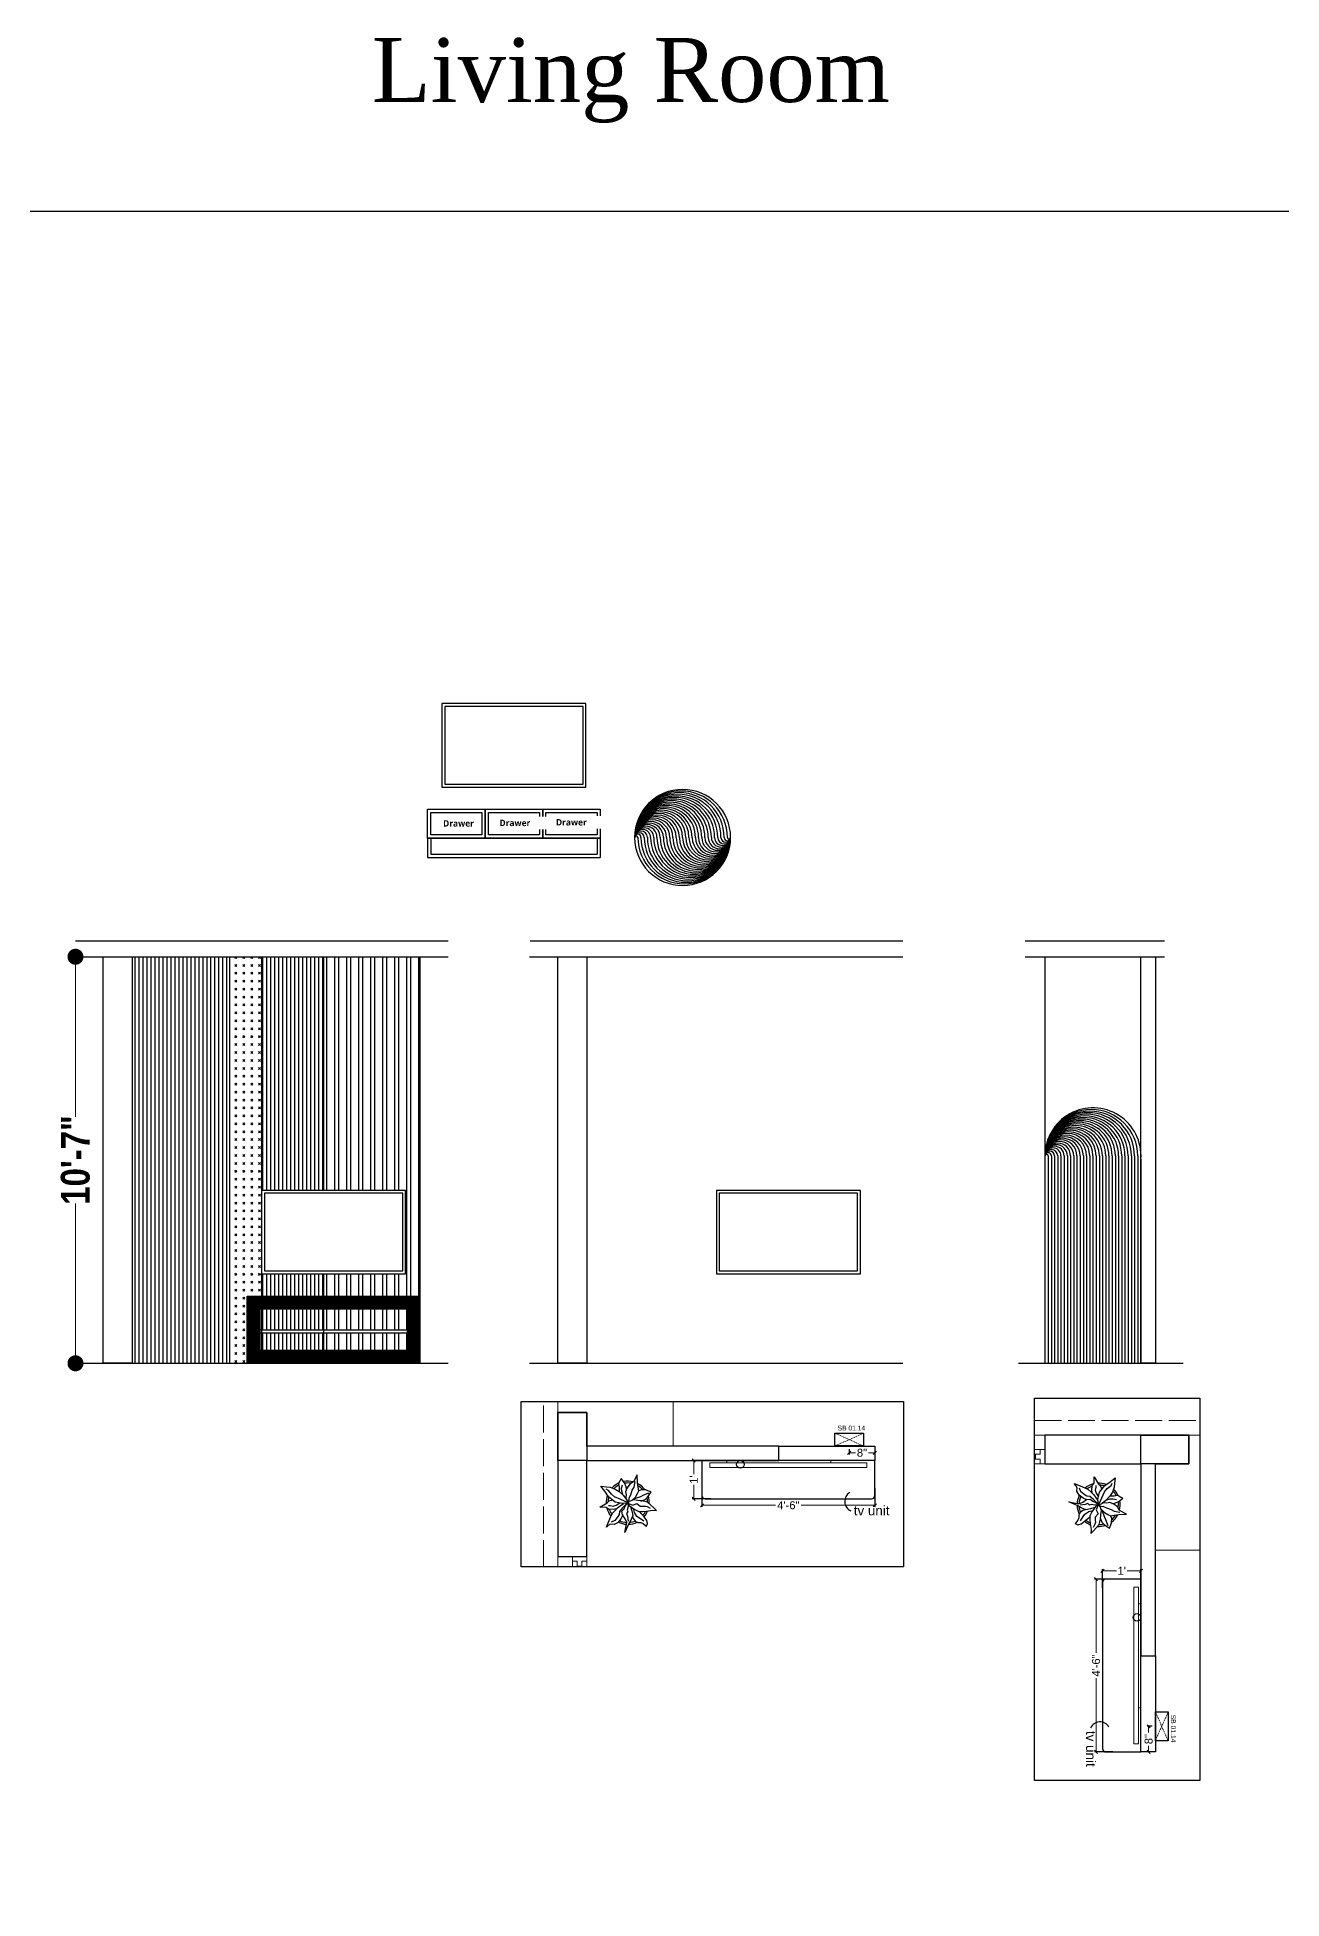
# Model space of a CAD drawing. Header units: millimetres. Extents: x 56222 to 3066687, y -650199 to -121287.
# Drawn here: x 145927 to 146316, y -179690 to -179108 of the extents above; entities that cross this region are included whole.
import ezdxf

# ---------------------------------------------------------------- set-up
doc = ezdxf.new("R2010")
doc.units = ezdxf.units.MM
doc.header["$MEASUREMENT"] = 0
doc.header["$PDMODE"] = 35
for name, pattern in [('ACAD_ISO02W100', [15, 12, -3]), ('DASHED', [0.75, 0.5, -0.25]), ('DASHED2', [0.375, 0.25, -0.125])]:
    doc.linetypes.add(name, pattern=pattern)
doc.layers.get('Defpoints').update_dxf_attribs({"color": 220})
doc.layers.add('AR HATCH-7', color=7, linetype='Continuous')
for name, color, linetype, lineweight in [('COLUMN', 1, 'Continuous', 30), ('dim05', 1, 'Continuous', 13), ('el', 7, 'Continuous', 20), ('ELEC-wires', 1, 'DASHED2', 13), ('Electrical', 84, 'Continuous', 30), ('FIRST FLOOR_( PLine )_', 251, 'Continuous', 30), ('FURNITURE', 32, 'Continuous', 9), ('GROUND FLOOR', 7, 'Continuous', 9), ('GROUND FLOOR  ( PLINE )', 251, 'Continuous', 30), ('GROUND FLOOR ( DW_RAIL )', 7, 'Continuous', 9), ('Labelling', 1, 'Continuous', 25), ('SECTION ( SLAB PLine )', 104, 'Continuous', 30), ('wall', 7, 'Continuous', 30), ('XX~SLAB ( BEAM )~ ( DIM )', 7, 'Continuous', 9)]:
    doc.layers.add(name, color=color, linetype=linetype, lineweight=lineweight)
doc.styles.add('Arial', font='arial.ttf')
doc.styles.add('Cn_BT_9 ( BOLD )', font='swisscb.ttf', dxfattribs={"height": 9})
doc.styles.add('DUTCH801', font='dutcheb.ttf', dxfattribs={"height": 6.5})
doc.styles.get("Standard").update_dxf_attribs({"font": 'arial.ttf', "height": 6})
doc.styles.add('style4', font='ARIALN.TTF')
doc.dimstyles.new('Cn_BT_9 ( BOLD )', dxfattribs={"dimtxt": 9, "dimasz": 5, "dimexe": 1.5, "dimexo": 0, "dimgap": 0.09, "dimtad": 0, "dimzin": 3, "dimdsep": 46, "dimlunit": 4, "dimtxsty": 'Cn_BT_9 ( BOLD )', "dimblk": 'DOT', "dimcen": 0.09, "dimdle": 1.5, "dimclrd": 251, "dimclre": 251, "dimclrt": 5, "dimadec": 0, "dimazin": 0, "dimtfac": 0.75, "dimtofl": 0, "dimtmove": 0, "dimatfit": 3, "dimfxl": 0, "dimtolj": 1, "dimtzin": 0, "dimlwd": 15, "dimlwe": 15, "dimarcsym": 0})
doc.dimstyles.new('ISO-25', dxfattribs={"dimtxt": 2.5, "dimasz": 1, "dimexe": 0.5, "dimexo": 1, "dimtad": 0, "dimdec": 1, "dimlunit": 4, "dimtxsty": 'Standard', "dimblk": 'OBLIQUE', "dimcen": 2.5, "dimclrd": 1, "dimclre": 1, "dimclrt": 5, "dimadec": 0, "dimazin": 0, "dimtfac": 1, "dimtdec": 1, "dimtmove": 0, "dimatfit": 3, "dimfxl": 1, "dimlwd": -1, "dimarcsym": 0})

# ---------------------------------------------------------------- blocks, each defined once
blk = doc.blocks.new('ARPLS010')
at = {"linetype": 'ByBlock'}
for p, q in [((-0.278, 0.467), (-0.295, 0.42)), ((-0.248, 0.54), (-0.278, 0.467)), ((-0.182, 0.493), (-0.248, 0.54)), ((-0.222, 0.484), (-0.164, 0.347)), ((-0.125, 0.459), (-0.182, 0.493)), ((-0.072, 0.404), (-0.125, 0.459)), ((-0.013, 0.459), (-0.044, 0.336)), ((0.121, 0.605), (-0.013, 0.459)), ((0.077, 0.412), (0.091, 0.447)), ((0.091, 0.447), (0.125, 0.522)), ((0.179, 0.666), (0.121, 0.605)), ((0.174, 0.573), (0.179, 0.666)), ((0.2, 0.432), (0.174, 0.573)), ((0.203, 0.352), (0.2, 0.432)), ((0.409, 0.44), (0.33, 0.38)), ((0.484, 0.459), (0.409, 0.44)), ((0.542, 0.434), (0.484, 0.459)), ((0.533, 0.42), (0.542, 0.434)), ((-0.469, 0.226), (-0.643, 0.216)), ((-0.643, 0.216), (-0.485, 0.134)), ((-0.359, 0.148), (-0.49, 0.172)), ((-0.485, 0.134), (-0.433, 0.051)), ((-0.362, 0.24), (-0.469, 0.226)), ((-0.433, 0.051), (-0.349, -0.011)), ((-0.278, 0.254), (-0.362, 0.24)), ((-0.287, 0.106), (-0.359, 0.148)), ((-0.295, 0.42), (-0.302, 0.309)), ((-0.302, 0.309), (-0.276, 0.258)), ((-0.18, 0.073), (-0.287, 0.106)), ((-0.21, 0.227), (-0.278, 0.254)), ((-0.132, 0.18), (-0.21, 0.227)), ((-0.111, 0.036), (-0.18, 0.073)), ((-0.164, 0.347), (-0.139, 0.295)), ((-0.139, 0.295), (-0.08, 0.131)), ((-0.063, 0.111), (-0.132, 0.18)), ((-0.013, 0.022), (-0.111, 0.036)), ((-0.084, -0.034), (0.007, 0.018)), ((0.003, 0.011), (-0.076, -0.16)), ((-0.038, 0.302), (-0.072, 0.404)), ((-0.049, 0.232), (-0.065, 0.135)), ((-0.065, 0.135), (-0.024, 0.018)), ((-0.044, 0.336), (-0.049, 0.232)), ((-0.024, 0.018), (0.009, 0.005)), ((0.006, -0.002), (0.068, 0.032)), ((0.007, 0.018), (0.02, -0.121)), ((0.009, 0.005), (0.056, 0.114)), ((0.015, 0.209), (0.08, 0.288)), ((0.056, 0.114), (0.015, 0.209)), ((0.017, -0.002), (0.091, 0.009)), ((0.068, 0.032), (0.16, 0.165)), ((0.082, 0.358), (0.077, 0.412)), ((0.08, 0.288), (0.082, 0.358)), ((0.088, 0.065), (0.187, 0.091)), ((0.091, 0.009), (0.173, -0.011)), ((0.227, 0.157), (0.132, 0.131)), ((0.16, 0.165), (0.204, 0.254)), ((0.173, -0.011), (0.212, 0.004)), ((0.187, 0.091), (0.297, 0.116)), ((0.204, 0.254), (0.203, 0.352)), ((0.212, 0.004), (0.252, -0.03)), ((0.252, 0.313), (0.216, 0.287)), ((0.318, 0.213), (0.227, 0.157)), ((0.33, 0.38), (0.252, 0.313)), ((0.297, 0.116), (0.408, 0.071)), ((0.309, 0.109), (0.368, 0.128)), ((0.309, -0.01), (0.43, 0.006)), ((0.356, 0.269), (0.318, 0.213)), ((0.425, 0.373), (0.356, 0.269)), ((0.368, 0.128), (0.432, 0.176)), ((0.408, 0.071), (0.482, 0.024)), ((0.432, 0.176), (0.459, 0.236)), ((0.459, 0.303), (0.485, 0.354)), ((0.459, 0.236), (0.459, 0.303)), ((0.482, 0.024), (0.689, -0.072)), ((0.485, 0.354), (0.533, 0.42)), ((-0.464, -0.073), (-0.558, -0.152)), ((-0.558, -0.152), (-0.517, -0.172)), ((-0.517, -0.172), (-0.447, -0.216)), ((-0.366, -0.036), (-0.464, -0.073)), ((-0.447, -0.216), (-0.363, -0.202)), ((-0.336, -0.142), (-0.413, -0.121)), ((-0.368, -0.496), (-0.363, -0.408)), ((-0.306, -0.033), (-0.366, -0.036)), ((-0.363, -0.202), (-0.263, -0.2)), ((-0.363, -0.408), (-0.318, -0.29)), ((-0.349, -0.011), (-0.256, -0.05)), ((-0.269, -0.135), (-0.336, -0.142)), ((-0.318, -0.29), (-0.259, -0.2)), ((-0.199, -0.38), (-0.287, -0.45)), ((-0.193, -0.113), (-0.269, -0.135)), ((-0.259, -0.2), (-0.168, -0.1)), ((-0.256, -0.05), (-0.185, -0.038)), ((-0.138, -0.304), (-0.199, -0.38)), ((-0.185, -0.038), (-0.114, -0.046)), ((-0.168, -0.1), (-0.084, -0.034)), ((-0.017, -0.291), (-0.141, -0.446)), ((-0.076, -0.16), (-0.138, -0.304)), ((-0.114, -0.046), (-0.093, -0.036)), ((-0.042, -0.432), (-0.071, -0.352)), ((0.02, -0.121), (-0.017, -0.291)), ((0.059, -0.27), (0.005, -0.185)), ((0.01, -0.014), (0.017, -0.002)), ((0.078, -0.064), (0.01, -0.014)), ((0.016, -0.023), (0.116, -0.122)), ((0.07, -0.179), (0.018, -0.1)), ((0.08, -0.342), (0.059, -0.27)), ((0.064, -0.446), (0.066, -0.407)), ((0.066, -0.407), (0.08, -0.342)), ((0.121, -0.239), (0.07, -0.179)), ((0.138, -0.083), (0.078, -0.064)), ((0.116, -0.122), (0.201, -0.195)), ((0.184, -0.299), (0.121, -0.239)), ((0.197, -0.135), (0.138, -0.083)), ((0.141, -0.261), (0.16, -0.336)), ((0.16, -0.336), (0.15, -0.445)), ((0.252, -0.362), (0.184, -0.299)), ((0.283, -0.123), (0.197, -0.135)), ((0.201, -0.195), (0.272, -0.198)), ((0.252, -0.03), (0.309, -0.01)), ((0.376, -0.416), (0.252, -0.362)), ((0.272, -0.198), (0.311, -0.225)), ((0.277, -0.114), (0.357, -0.156)), ((0.37, -0.064), (0.283, -0.123)), ((0.311, -0.225), (0.415, -0.304)), ((0.357, -0.156), (0.455, -0.226)), ((0.462, -0.021), (0.37, -0.064)), ((0.502, -0.472), (0.376, -0.416)), ((0.415, -0.304), (0.447, -0.388)), ((0.455, -0.226), (0.503, -0.317)), ((0.689, -0.072), (0.462, -0.021)), ((0.503, -0.317), (0.494, -0.398)), ((0.494, -0.398), (0.528, -0.452)), ((-0.382, -0.625), (-0.368, -0.496)), ((-0.269, -0.533), (-0.382, -0.625)), ((-0.287, -0.45), (-0.314, -0.498)), ((-0.141, -0.446), (-0.269, -0.533)), ((0.002, -0.48), (-0.042, -0.432)), ((0.104, -0.646), (0.002, -0.48)), ((0.106, -0.5), (0.104, -0.646)), ((0.15, -0.445), (0.106, -0.5)), ((0.567, -0.494), (0.502, -0.472)), ((0.528, -0.452), (0.567, -0.494))]:
    blk.add_line(p, q, dxfattribs=at)
for radius, start, end in [(0.5, 87.2367, 107.9154), (0.458, 91.6596, 104.0784), (0.5, 49.0791, 67.0324), (0.5, 164.9216, 191.0302), (0.458, 169.9629, 188.6517), (0.5, 126.2799, 152.7042), (0.458, 130.7647, 148.9789), (0.458, 49.8461, 63.9764), (0.458, 5.0517, 21.9108), (0.5, 1.3782, 25.7565), (0.5, 205.1623, 226.3204), (0.458, 207.232, 224.0819), (0.5, 283.5324, 308.8712), (0.458, 289.266, 306.1107), (0.458, 334.5625, 357.1532), (0.5, 333.6991, 357.5577), (0.5, 249.553, 272.4234), (0.458, 252.8522, 267.711)]:
    blk.add_arc((0, 0), radius, start, end, dxfattribs=at)
blk = doc.blocks.new('_Oblique')
at = {"layer": 'wall', "color": 0, "lineweight": -2}
blk.add_line((-0.5, -0.5), (0.5, 0.5), dxfattribs=at)
blk = doc.blocks.new('*D1087')
at = {"layer": 'Defpoints', "color": 0, "lineweight": 30, "transparency": 16777216}
for p in [(146263.99, -179590.05), (146257.74, -179644.05), (146263.99, -179644.05)]:
    blk.add_point(p, dxfattribs=at)
at = {"layer": 'dim05', "color": 1, "linetype": 'Continuous', "lineweight": -2, "transparency": 16777216}
for p, q in [((146262.99, -179590.05), (146257.24, -179590.05)), ((146262.99, -179644.05), (146257.24, -179644.05))]:
    blk.add_line(p, q, dxfattribs=at)
at = {"layer": 'dim05', "color": 1, "linetype": 'Continuous', "transparency": 16777216}
for p, q in [((146257.74, -179590.05), (146257.74, -179613.05)), ((146257.74, -179644.05), (146257.74, -179621.05))]:
    blk.add_line(p, q, dxfattribs=at)
at = {"layer": 'dim05', "color": 1, "transparency": 16777216}
for p, rotation in [((146257.74, -179590.05), 90), ((146257.74, -179644.05), 270)]:
    blk.add_blockref('_Oblique', p, dxfattribs=dict(at, rotation=rotation))
at = {"layer": 'dim05', "color": 5, "lineweight": 25, "transparency": 16777216, "insert": (146257.74, -179617.05), "char_height": 2.5, "attachment_point": 5, "rotation": 90, "style": 'Arial'}
blk.add_mtext('4\'-6"', dxfattribs=at)
blk = doc.blocks.new('*D1088')
at = {"layer": 'Defpoints', "color": 0, "lineweight": 30, "transparency": 16777216}
for p in [(146271.77, -179587.47), (146259.77, -179593.83), (146271.77, -179593.83)]:
    blk.add_point(p, dxfattribs=at)
at = {"layer": 'dim05', "color": 1, "linetype": 'Continuous', "lineweight": -2, "transparency": 16777216}
for p, q in [((146259.77, -179592.83), (146259.77, -179586.97)), ((146271.77, -179592.83), (146271.77, -179586.97))]:
    blk.add_line(p, q, dxfattribs=at)
at = {"layer": 'dim05', "color": 1, "linetype": 'Continuous', "transparency": 16777216}
for p, q in [((146259.77, -179587.47), (146264.12, -179587.47)), ((146271.77, -179587.47), (146267.43, -179587.47))]:
    blk.add_line(p, q, dxfattribs=at)
at = {"layer": 'dim05', "color": 1, "transparency": 16777216, "rotation": 180}
blk.add_blockref('_Oblique', (146259.77, -179587.47), dxfattribs=at)
at = {"layer": 'dim05', "color": 1, "transparency": 16777216}
blk.add_blockref('_Oblique', (146271.77, -179587.47), dxfattribs=at)
at = {"layer": 'dim05', "color": 5, "lineweight": 25, "transparency": 16777216, "insert": (146265.77, -179587.47), "char_height": 2.5, "attachment_point": 5, "style": 'Arial'}
blk.add_mtext("1'", dxfattribs=at)
blk = doc.blocks.new('6616')
at = {"color": 242, "linetype": 'DASHED', "true_color": 0xcd2027}
for p, q in [((386784.79, -36915.77), (386775.78, -36911.78)), ((386784.79, -36911.78), (386775.78, -36915.77))]:
    blk.add_line(p, q, dxfattribs=at)
at = {"layer": 'ELEC-wires', "color": 5, "linetype": 'ByBlock', "lineweight": 30, "ltscale": 4}
blk.add_lwpolyline([(386775.78, -36911.78), (386784.79, -36911.78), (386784.79, -36915.77), (386775.78, -36915.77)], close=True, dxfattribs=at)
blk = doc.blocks.new('*D1089')
at = {"layer": 'Defpoints', "color": 0, "lineweight": 30, "transparency": 16777216}
for p in [(146274.17, -179636.05), (146276.27, -179636.05), (146276.27, -179644.05)]:
    blk.add_point(p, dxfattribs=at)
at = {"layer": 'dim05', "color": 1, "linetype": 'Continuous', "lineweight": -2, "transparency": 16777216}
for p, q in [((146275.27, -179636.05), (146273.67, -179636.05)), ((146275.27, -179644.05), (146273.67, -179644.05))]:
    blk.add_line(p, q, dxfattribs=at)
at = {"layer": 'dim05', "color": 1, "linetype": 'Continuous', "transparency": 16777216}
for p, q in [((146274.17, -179636.05), (146274.17, -179637.99)), ((146274.17, -179644.05), (146274.17, -179642.11))]:
    blk.add_line(p, q, dxfattribs=at)
at = {"layer": 'dim05', "color": 1, "transparency": 16777216}
for p, rotation in [((146274.17, -179636.05), 90), ((146274.17, -179644.05), 270)]:
    blk.add_blockref('_Oblique', p, dxfattribs=dict(at, rotation=rotation))
at = {"layer": 'dim05', "color": 5, "lineweight": 25, "transparency": 16777216, "insert": (146274.17, -179640.05), "char_height": 2.5, "attachment_point": 5, "rotation": 90, "style": 'Arial'}
blk.add_mtext('8"', dxfattribs=at)
blk = doc.blocks.new('*D1200')
at = {"layer": 'Defpoints', "color": 0, "lineweight": 30, "transparency": 16777216}
for p in [(146134.58, -179560.77), (146188.58, -179560.77), (146188.58, -179567.01)]:
    blk.add_point(p, dxfattribs=at)
at = {"layer": 'dim05', "color": 1, "linetype": 'Continuous', "lineweight": -2, "transparency": 16777216}
for p, q in [((146134.58, -179561.77), (146134.58, -179567.51)), ((146188.58, -179561.77), (146188.58, -179567.51))]:
    blk.add_line(p, q, dxfattribs=at)
at = {"layer": 'dim05', "color": 1, "linetype": 'Continuous', "transparency": 16777216}
for p, q in [((146134.58, -179567.01), (146157.58, -179567.01)), ((146188.58, -179567.01), (146165.58, -179567.01))]:
    blk.add_line(p, q, dxfattribs=at)
at = {"layer": 'dim05', "color": 1, "transparency": 16777216, "rotation": 180}
blk.add_blockref('_Oblique', (146134.58, -179567.01), dxfattribs=at)
at = {"layer": 'dim05', "color": 1, "transparency": 16777216}
blk.add_blockref('_Oblique', (146188.58, -179567.01), dxfattribs=at)
at = {"layer": 'dim05', "color": 5, "lineweight": 25, "transparency": 16777216, "insert": (146161.58, -179567.01), "char_height": 2.5, "attachment_point": 5, "style": 'Arial'}
blk.add_mtext('4\'-6"', dxfattribs=at)
blk = doc.blocks.new('*D1201')
at = {"layer": 'Defpoints', "color": 0, "lineweight": 30, "transparency": 16777216}
for p in [(146132, -179552.98), (146138.36, -179552.98), (146138.36, -179564.98)]:
    blk.add_point(p, dxfattribs=at)
at = {"layer": 'dim05', "color": 1, "linetype": 'Continuous', "lineweight": -2, "transparency": 16777216}
for p, q in [((146137.36, -179552.98), (146131.5, -179552.98)), ((146137.36, -179564.98), (146131.5, -179564.98))]:
    blk.add_line(p, q, dxfattribs=at)
at = {"layer": 'dim05', "color": 1, "linetype": 'Continuous', "transparency": 16777216}
for p, q in [((146132, -179552.98), (146132, -179557.32)), ((146132, -179564.98), (146132, -179560.64))]:
    blk.add_line(p, q, dxfattribs=at)
at = {"layer": 'dim05', "color": 1, "transparency": 16777216}
for p, rotation in [((146132, -179552.98), 90), ((146132, -179564.98), 270)]:
    blk.add_blockref('_Oblique', p, dxfattribs=dict(at, rotation=rotation))
at = {"layer": 'dim05', "color": 5, "lineweight": 25, "transparency": 16777216, "insert": (146132, -179558.98), "char_height": 2.5, "attachment_point": 5, "rotation": 90, "style": 'Arial'}
blk.add_mtext("1'", dxfattribs=at)
blk = doc.blocks.new('*D1202')
at = {"layer": 'Defpoints', "color": 0, "lineweight": 30, "transparency": 16777216}
for p in [(146180.58, -179548.48), (146180.58, -179550.59), (146188.58, -179548.48)]:
    blk.add_point(p, dxfattribs=at)
at = {"layer": 'dim05', "color": 1, "linetype": 'Continuous', "lineweight": -2, "transparency": 16777216}
for p, q in [((146180.58, -179549.48), (146180.58, -179551.09)), ((146188.58, -179549.48), (146188.58, -179551.09))]:
    blk.add_line(p, q, dxfattribs=at)
at = {"layer": 'dim05', "color": 1, "linetype": 'Continuous', "transparency": 16777216}
for p, q in [((146180.58, -179550.59), (146182.52, -179550.59)), ((146188.58, -179550.59), (146186.64, -179550.59))]:
    blk.add_line(p, q, dxfattribs=at)
at = {"layer": 'dim05', "color": 1, "transparency": 16777216, "rotation": 180}
blk.add_blockref('_Oblique', (146180.58, -179550.59), dxfattribs=at)
at = {"layer": 'dim05', "color": 1, "transparency": 16777216}
blk.add_blockref('_Oblique', (146188.58, -179550.59), dxfattribs=at)
at = {"layer": 'dim05', "color": 5, "lineweight": 25, "transparency": 16777216, "insert": (146184.58, -179550.59), "char_height": 2.5, "attachment_point": 5, "style": 'Arial'}
blk.add_mtext('8"', dxfattribs=at)
blk = doc.blocks.new('_Dot')
at = {"color": 0, "linetype": 'ByBlock', "lineweight": -2}
blk.add_line((-0.5, 0), (-1, 0), dxfattribs=at)
at = {"color": 0, "linetype": 'ByBlock', "const_width": 0.5}
blk.add_lwpolyline([(-0.25, 0, 1), (0.25, 0, 1)], format="xyb", close=True, dxfattribs=at)
blk = doc.blocks.new('*D1218')
at = {"layer": 'Defpoints', "color": 0, "lineweight": 30, "transparency": 16777216}
for p in [(145938.78, -179395.65), (145956.45, -179395.65), (145956.45, -179522.65)]:
    blk.add_point(p, dxfattribs=at)
at = {"layer": 'FURNITURE', "color": 251, "lineweight": 15, "transparency": 16777216}
for p, q in [((145956.45, -179395.65), (145937.28, -179395.65)), ((145938.78, -179400.65), (145938.78, -179445.61)), ((145938.78, -179517.65), (145938.78, -179472.69)), ((145956.45, -179522.65), (145937.28, -179522.65))]:
    blk.add_line(p, q, dxfattribs=at)
at = {"layer": 'FURNITURE', "color": 251, "lineweight": 15, "transparency": 16777216, "xscale": 5, "yscale": 5, "zscale": 5}
for p, rotation in [((145938.78, -179395.65), 90), ((145938.78, -179522.65), 270)]:
    blk.add_blockref('_Dot', p, dxfattribs=dict(at, rotation=rotation))
at = {"layer": 'FURNITURE', "color": 5, "lineweight": 30, "transparency": 16777216, "insert": (145938.78, -179459.15), "char_height": 9, "attachment_point": 5, "rotation": 90, "style": 'Cn_BT_9 ( BOLD )'}
blk.add_mtext('\\A1;10\'-7"', dxfattribs=at)
blk = doc.blocks.new('Spiral')
at = {"layer": 'FURNITURE', "lineweight": 25}
for centre, radius, start, end in [((146539.84, -179425.77), 15, 0, 180), ((146539.34, -179425.77), 14.5, 0, 180), ((146538.84, -179425.77), 14, 0, 180), ((146538.34, -179425.77), 13.5, 0, 180), ((146537.84, -179425.77), 13, 0, 180), ((146537.34, -179425.77), 12.5, 0, 180), ((146536.84, -179425.77), 12, 0, 180), ((146536.34, -179425.77), 11.5, 0, 180), ((146535.84, -179425.77), 11, 0, 180), ((146535.34, -179425.77), 10.5, 0, 180), ((146534.84, -179425.77), 10, 0, 180), ((146534.34, -179425.77), 9.5, 0, 180), ((146533.84, -179425.77), 9, 0, 180), ((146533.34, -179425.77), 8.5, 0, 180), ((146532.84, -179425.77), 8, 0, 180), ((146532.34, -179425.77), 7.5, 0, 180), ((146531.84, -179425.77), 7, 0, 180), ((146531.34, -179425.77), 6.5, 0, 180), ((146530.84, -179425.77), 6, 0, 180), ((146530.34, -179425.77), 5.5, 0, 180), ((146529.84, -179425.77), 5, 0, 180), ((146529.34, -179425.77), 4.5, 0, 180), ((146528.84, -179425.77), 4, 0, 180), ((146528.34, -179425.77), 3.5, 0, 180), ((146527.84, -179425.77), 3, 0, 180), ((146527.34, -179425.77), 2.5, 0, 180), ((146526.84, -179425.77), 2, 0, 180), ((146526.34, -179425.77), 1.5, 0, 180), ((146525.84, -179425.77), 1, 0, 180), ((146525.34, -179425.77), 0.5, 0, 180), ((146539.84, -179425.77), 15, 180, 0), ((146540.34, -179425.77), 14.5, 180, 0), ((146540.84, -179425.77), 14, 180, 0), ((146541.34, -179425.77), 13.5, 180, 0), ((146541.84, -179425.77), 13, 180, 0), ((146542.34, -179425.77), 12.5, 180, 0), ((146542.84, -179425.77), 12, 180, 0), ((146543.34, -179425.77), 11.5, 180, 0), ((146543.84, -179425.77), 11, 180, 0), ((146544.34, -179425.77), 10.5, 180, 0), ((146544.84, -179425.77), 10, 180, 0), ((146545.34, -179425.77), 9.5, 180, 0), ((146545.84, -179425.77), 9, 180, 0), ((146546.34, -179425.77), 8.5, 180, 0), ((146546.84, -179425.77), 8, 180, 0), ((146547.34, -179425.77), 7.5, 180, 0), ((146547.84, -179425.77), 7, 180, 0), ((146548.34, -179425.77), 6.5, 180, 0), ((146548.84, -179425.77), 6, 180, 0), ((146549.34, -179425.77), 5.5, 180, 0), ((146549.84, -179425.77), 5, 180, 0), ((146550.34, -179425.77), 4.5, 180, 0), ((146550.84, -179425.77), 4, 180, 0), ((146551.34, -179425.77), 3.5, 180, 0), ((146551.84, -179425.77), 3, 180, 0), ((146552.34, -179425.77), 2.5, 180, 0), ((146552.84, -179425.77), 2, 180, 0), ((146553.34, -179425.77), 1.5, 180, 0), ((146553.84, -179425.77), 1, 180, 0), ((146554.34, -179425.77), 0.5, 180, 0)]:
    blk.add_arc(centre, radius, start, end, dxfattribs=at)

msp = doc.modelspace()

# ---------------------------------------------------------------- hatches: boundary and pattern name
at = {"layer": 'AR HATCH-7', "lineweight": 25, "true_color": 0x7d5120, "transparency": 33554554}
h = msp.add_hatch(dxfattribs=at)
h.set_pattern_fill('ANSI31', color=27, scale=10, angle=45)
h.set_pattern_definition([(90, (84.8792, -3e-11), (-1.25, 0), [])])
h.paths.add_polyline_path([(145986.9439, -179395.6515), (145956.445, -179395.6515), (145956.445, -179522.6515), (145986.9439, -179522.6515)])
h.paths.add_polyline_path([(145996.9439, -179468.6246), (146016.445, -179468.6246), (146016.445, -179395.6515), (145996.9439, -179395.6515)])
h.paths.add_polyline_path([(145996.9439, -179494.6785), (145996.9439, -179501.6515), (146016.445, -179501.6515), (146016.445, -179494.6785)])
h.paths.add_polyline_path([(146016.445, -179512.1515), (146016.445, -179505.6515), (145996.9439, -179505.6515), (145996.9439, -179512.1515)])
h.paths.add_polyline_path([(146016.445, -179518.6515), (146016.445, -179513.1515), (145996.9439, -179513.1515), (145996.9439, -179518.6515)])
at = {"layer": 'AR HATCH-7', "lineweight": 25, "true_color": 0xadddf7}
h = msp.add_hatch(dxfattribs=at)
h.set_pattern_fill('CROSS', color=141, scale=7, angle=45)
h.set_pattern_definition([(45, (84.8792, -3e-11), (0, 2.474873734), [0.875, -2.625]), (135, (85.4979, -3e-11), (-2.474873734, 0), [0.875, -2.625])])
h.paths.add_polyline_path([(145996.9439, -179395.6515), (145986.9439, -179395.6515), (145986.9439, -179522.6515), (145992.445, -179522.6515), (145992.445, -179501.6515), (145996.9439, -179501.6515)])
h = msp.add_hatch(dxfattribs=at)
h.set_pattern_fill('ANSI32', color=141, scale=10, angle=45)
h.set_pattern_definition([(90, (84.879, -3e-11), (-3.75, 0), []), (90, (86.129, 1.25), (-3.75, 0), [])])
h.paths.add_polyline_path([(146046.445, -179395.6515), (146016.445, -179395.6515), (146016.445, -179468.6246), (146041.9461, -179468.6246), (146041.9461, -179494.6785), (146016.445, -179494.6785), (146016.445, -179501.6515), (146046.445, -179501.6515)])
h.paths.add_polyline_path([(146042.445, -179505.6515), (146016.445, -179505.6515), (146016.445, -179512.1515), (146042.445, -179512.1515)])
h.paths.add_polyline_path([(146042.445, -179513.1515), (146016.445, -179513.1515), (146016.445, -179518.6515), (146042.445, -179518.6515)])
at = {"layer": 'AR HATCH-7', "lineweight": 30, "true_color": 0xc7c8ca}
h = msp.add_hatch(dxfattribs=at)
h.set_pattern_fill('ANSI31', color=9)
h.set_pattern_definition([(45, (-142.13365, 0), (-0.08838834765, 0.08838834765), [])])
h.paths.add_polyline_path([(146046.445, -179522.6515), (146046.445, -179501.6515), (145992.445, -179501.6515), (145992.445, -179522.6515)])
h.paths.add_polyline_path([(145996.445, -179518.6515), (145996.445, -179505.6515), (146042.445, -179505.6515), (146042.445, -179518.6515)], flags=16)

# ---------------------------------------------------------------- linework, layer by layer
at = {"lineweight": 9}
for points in [[(146174.7971, -179553.748), (146174.7971, -179552.9821), (146142.3602, -179552.9821), (146142.3602, -179553.748)], [(146186.0787, -179555.1947), (146186.0787, -179553.748), (146137.0787, -179553.748), (146137.0787, -179555.1947)], [(146269.5603, -179641.5487), (146271.007, -179641.5487), (146271.007, -179592.5487), (146269.5603, -179592.5487)], [(146271.007, -179630.2671), (146271.773, -179630.2671), (146271.773, -179597.8302), (146271.007, -179597.8302)]]:
    msp.add_lwpolyline(points, close=True, dxfattribs=at)
at = {"layer": 'COLUMN'}
for points in [[(146089.5787, -179537.9821), (146098.5787, -179537.9821), (146098.5787, -179552.9821), (146089.5787, -179552.9821)], [(146286.773, -179545.0487), (146286.773, -179554.0487), (146271.773, -179554.0487), (146271.773, -179545.0487)]]:
    msp.add_lwpolyline(points, close=True, dxfattribs=at)
at = {"layer": 'el', "color": 141, "lineweight": 30, "true_color": 0xadddf7}
msp.add_lwpolyline([(146016.445, -179468.6246), (146016.445, -179395.6515), (146046.445, -179395.6515), (146046.445, -179522.6515), (146016.445, -179522.6515), (146016.445, -179494.6785)], dxfattribs=at)
at = {"layer": 'FIRST FLOOR_( PLine )_', "lineweight": 30}
for centre in [(146146.5701, -179554.2159), (146270.5391, -179602.0401)]:
    msp.add_circle(centre, 1.1824, dxfattribs=at)
at = {"layer": 'FURNITURE', "lineweight": 30}
for p, q in [((146048.8085, -179349.5951), (146102.8085, -179349.5951)), ((146048.8085, -179358.5951), (146048.8085, -179349.5951)), ((146048.8085, -179358.5951), (146048.8085, -179349.5951)), ((146084.8085, -179349.5951), (146102.8085, -179349.5951)), ((146084.8085, -179358.5951), (146084.8085, -179349.5951)), ((146084.8085, -179349.5951), (146084.8085, -179358.5951)), ((146102.8085, -179349.5951), (146102.8085, -179358.5951)), ((146083.8085, -179350.5951), (146083.8085, -179357.5951)), ((146085.8085, -179350.5951), (146101.8085, -179350.5951)), ((146085.8085, -179357.5951), (146085.8085, -179350.5951)), ((146101.8085, -179350.5951), (146101.8085, -179357.5951)), ((146048.8085, -179358.5951), (146102.8085, -179358.5951)), ((146048.8085, -179358.5951), (146048.8085, -179364.5951)), ((146102.8085, -179358.5951), (146084.8085, -179358.5951)), ((146101.8085, -179357.5951), (146085.8085, -179357.5951)), ((146101.8085, -179358.5951), (146101.8085, -179363.5951)), ((146102.8085, -179358.5951), (146102.8085, -179364.5951)), ((146048.8085, -179364.5951), (146102.8085, -179364.5951)), ((146049.8085, -179363.5951), (146101.8085, -179363.5951)), ((145996.445, -179512.1515), (146042.445, -179512.1515)), ((145996.445, -179513.1515), (146042.445, -179513.1515))]:
    msp.add_line(p, q, dxfattribs=at)
at = {"layer": 'FURNITURE', "color": 252, "lineweight": 25, "true_color": 0x939598}
for p, q in [((145986.9439, -179395.6515), (145986.9439, -179522.6515)), ((145996.9439, -179395.6515), (145996.9439, -179522.6515))]:
    msp.add_line(p, q, dxfattribs=at)
at = {"layer": 'FURNITURE', "color": 242, "lineweight": 30, "true_color": 0xcd2027}
for p, q in [((146235.5381, -179390.6515), (146279.1584, -179390.6515)), ((146235.5381, -179395.6515), (146279.1584, -179395.6515)), ((146233.531, -179522.6515), (146284.9481, -179522.6515))]:
    msp.add_line(p, q, dxfattribs=at)
at = {"layer": 'FURNITURE', "lineweight": 25}
for p, q in [((146242.773, -179457.8694), (146242.773, -179522.6515)), ((146243.773, -179457.8694), (146243.773, -179522.6515)), ((146244.773, -179457.8694), (146244.773, -179522.6515)), ((146245.773, -179457.8694), (146245.773, -179522.6515)), ((146246.773, -179457.8694), (146246.773, -179522.6515)), ((146247.773, -179457.8694), (146247.773, -179522.6515)), ((146248.773, -179457.8694), (146248.773, -179522.6515)), ((146249.773, -179457.8694), (146249.773, -179522.6515)), ((146250.773, -179457.8694), (146250.773, -179522.6515)), ((146251.773, -179457.8694), (146251.773, -179522.6515)), ((146252.773, -179457.8694), (146252.773, -179522.6515)), ((146253.773, -179457.8694), (146253.773, -179522.6515)), ((146254.773, -179457.8694), (146254.773, -179522.6515)), ((146255.773, -179457.8694), (146255.773, -179522.6515)), ((146256.773, -179457.8694), (146256.773, -179522.6515)), ((146257.773, -179457.8694), (146257.773, -179466.6515)), ((146258.773, -179457.8694), (146258.773, -179466.6515)), ((146259.773, -179457.8694), (146259.773, -179466.6515)), ((146260.773, -179457.8694), (146260.773, -179466.6515)), ((146261.773, -179457.8694), (146261.773, -179466.6515)), ((146262.773, -179457.8694), (146262.773, -179466.6515)), ((146263.773, -179457.8694), (146263.773, -179466.6515)), ((146264.773, -179457.8694), (146264.773, -179466.6515)), ((146265.773, -179457.8694), (146265.773, -179466.6515)), ((146266.773, -179457.8694), (146266.773, -179466.6515)), ((146267.773, -179457.8694), (146267.773, -179466.6515)), ((146268.773, -179457.8694), (146268.773, -179466.6515)), ((146269.773, -179457.8694), (146269.773, -179466.6515)), ((146270.773, -179457.8694), (146270.773, -179466.6515)), ((146271.773, -179458.8694), (146271.773, -179466.6515)), ((146257.773, -179466.6515), (146257.773, -179497.6515)), ((146258.773, -179466.6515), (146258.773, -179497.6515)), ((146259.773, -179466.6515), (146259.773, -179497.6515)), ((146260.773, -179466.6515), (146260.773, -179497.6515)), ((146261.773, -179466.6515), (146261.773, -179497.6515)), ((146262.773, -179466.6515), (146262.773, -179497.6515)), ((146263.773, -179466.6515), (146263.773, -179497.6515)), ((146264.773, -179466.6515), (146264.773, -179497.6515)), ((146265.773, -179466.6515), (146265.773, -179497.6515)), ((146266.773, -179466.6515), (146266.773, -179497.6515)), ((146267.773, -179466.6515), (146267.773, -179497.6515)), ((146268.773, -179466.6515), (146268.773, -179497.6515)), ((146269.773, -179466.6515), (146269.773, -179497.6515)), ((146270.773, -179466.6515), (146270.773, -179497.6515)), ((146271.773, -179466.6515), (146271.773, -179497.6515)), ((146257.773, -179497.6515), (146257.773, -179522.6515)), ((146258.773, -179497.6515), (146258.773, -179522.6515)), ((146259.773, -179497.6515), (146259.773, -179522.6515)), ((146260.773, -179497.6515), (146260.773, -179522.6515)), ((146261.773, -179497.6515), (146261.773, -179522.6515)), ((146262.773, -179497.6515), (146262.773, -179522.6515)), ((146263.773, -179497.6515), (146263.773, -179522.6515)), ((146264.773, -179497.6515), (146264.773, -179522.6515)), ((146265.773, -179497.6515), (146265.773, -179522.6515)), ((146266.773, -179497.6515), (146266.773, -179522.6515)), ((146267.773, -179497.6515), (146267.773, -179522.6515)), ((146268.773, -179497.6515), (146268.773, -179522.6515)), ((146269.773, -179497.6515), (146269.773, -179522.6515)), ((146270.773, -179497.6515), (146270.773, -179522.6515)), ((146271.773, -179497.6515), (146271.773, -179522.6515))]:
    msp.add_line(p, q, dxfattribs=at)
at = {"layer": 'FURNITURE', "color": 252, "lineweight": 25, "true_color": 0x939598}
for points in [[(146053.3074, -179342.622), (146098.3095, -179342.622), (146098.3095, -179316.5681), (146053.3074, -179316.5681)], [(146054.1956, -179341.7338), (146097.4213, -179341.7338), (146097.4213, -179317.4563), (146054.1956, -179317.4563)], [(145996.9439, -179494.6785), (146041.9461, -179494.6785), (146041.9461, -179468.6246), (145996.9439, -179468.6246)], [(145997.8321, -179493.7903), (146041.0579, -179493.7903), (146041.0579, -179469.5128), (145997.8321, -179469.5128)], [(146139.0776, -179494.6785), (146184.0798, -179494.6785), (146184.0798, -179468.6246), (146139.0776, -179468.6246)], [(146139.9658, -179493.7903), (146183.1916, -179493.7903), (146183.1916, -179469.5128), (146139.9658, -179469.5128)]]:
    msp.add_lwpolyline(points, close=True, dxfattribs=at)
at = {"layer": 'FURNITURE', "lineweight": 30}
for points in [[(146046.445, -179522.6515), (145992.445, -179522.6515), (145992.445, -179501.6515), (146046.445, -179501.6515)], [(146042.445, -179518.6515), (145996.445, -179518.6515), (145996.445, -179505.6515), (146042.445, -179505.6515)], [(146158.5787, -179548.4821), (146188.5787, -179548.4821), (146188.5787, -179552.9821), (146158.5787, -179552.9821)], [(146276.273, -179614.0487), (146276.273, -179644.0487), (146271.773, -179644.0487), (146271.773, -179614.0487)]]:
    msp.add_lwpolyline(points, close=True, dxfattribs=at)
at = {"layer": 'FURNITURE', "color": 242, "lineweight": 30, "true_color": 0xcd2027}
for points in [[(146078.0973, -179534.5912), (146197.5322, -179534.5912), (146197.5322, -179586.2637), (146078.0973, -179586.2637)], [(146290.1638, -179533.5673), (146290.1638, -179653.0022), (146238.4913, -179653.0022), (146238.4913, -179533.5673)]]:
    msp.add_lwpolyline(points, close=True, dxfattribs=at)
at = {"layer": 'FURNITURE', "lineweight": 30}
for points in [[(146188.5787, -179563.9821), (146188.5787, -179552.9821), (146134.5787, -179552.9821), (146134.5787, -179563.9821, 0.41421356), (146135.5787, -179564.9821), (146187.5787, -179564.9821, 0.41421356)], [(146260.773, -179644.0487), (146271.773, -179644.0487), (146271.773, -179590.0487), (146260.773, -179590.0487, 0.41421356), (146259.773, -179591.0487), (146259.773, -179643.0487, 0.41421356)]]:
    msp.add_lwpolyline(points, format="xyb", close=True, dxfattribs=at)
at = {"layer": 'FURNITURE', "lineweight": 25}
for centre, radius, start in [((146256.7896, -179457.8694), 15.0167, 356.1816951), ((146256.273, -179457.8694), 14.5, 0), ((146255.773, -179457.8694), 14, 0), ((146255.273, -179457.8694), 13.5, 0), ((146254.773, -179457.8694), 13, 0), ((146254.273, -179457.8694), 12.5, 0), ((146253.773, -179457.8694), 12, 0), ((146253.273, -179457.8694), 11.5, 0), ((146252.773, -179457.8694), 11, 0), ((146252.273, -179457.8694), 10.5, 0), ((146251.773, -179457.8694), 10, 0), ((146251.273, -179457.8694), 9.5, 0), ((146250.773, -179457.8694), 9, 0), ((146250.273, -179457.8694), 8.5, 0), ((146249.773, -179457.8694), 8, 0), ((146249.273, -179457.8694), 7.5, 0), ((146248.773, -179457.8694), 7, 0), ((146248.273, -179457.8694), 6.5, 0), ((146247.773, -179457.8694), 6, 0), ((146247.273, -179457.8694), 5.5, 0), ((146246.773, -179457.8694), 5, 0), ((146246.273, -179457.8694), 4.5, 0), ((146245.773, -179457.8694), 4, 0), ((146245.273, -179457.8694), 3.5, 0), ((146244.773, -179457.8694), 3, 0), ((146244.273, -179457.8694), 2.5, 0), ((146243.773, -179457.8694), 2, 0), ((146243.273, -179457.8694), 1.5, 0), ((146242.773, -179457.8694), 1, 0), ((146242.273, -179457.8694), 0.5, 0)]:
    msp.add_arc(centre, radius, start, 180, dxfattribs=at)
at = {"layer": 'GROUND FLOOR'}
for p, q in [((146089.5787, -179534.5912), (146089.5787, -179586.2637)), ((146290.1638, -179545.0487), (146238.4913, -179545.0487)), ((146241.773, -179554.0487), (146241.773, -179545.0487)), ((146158.5787, -179548.4821), (146098.5787, -179548.4821)), ((146098.5787, -179552.9821), (146098.5787, -179586.2637)), ((146158.5787, -179552.9821), (146098.5787, -179552.9821)), ((146158.5787, -179548.4821), (146158.5787, -179552.9821)), ((146271.773, -179554.0487), (146238.4913, -179554.0487)), ((146271.773, -179614.0487), (146271.773, -179554.0487)), ((146276.273, -179614.0487), (146276.273, -179554.0487)), ((146098.5787, -179582.9821), (146089.5787, -179582.9821)), ((146276.273, -179614.0487), (146271.773, -179614.0487))]:
    msp.add_line(p, q, dxfattribs=at)
at = {"layer": 'GROUND FLOOR', "color": 1, "linetype": 'ACAD_ISO02W100', "ltscale": 0.7}
for points in [[(146085.0787, -179586.2637), (146085.0787, -179534.5912)], [(146238.4913, -179540.5487), (146290.1638, -179540.5487)]]:
    msp.add_lwpolyline(points, dxfattribs=at)
at = {"layer": 'GROUND FLOOR  ( PLINE )'}
for points in [[(146098.5787, -179552.9821), (146158.5787, -179552.9821), (146158.5787, -179548.4821), (146098.5787, -179548.4821), (146098.5787, -179537.9821), (146089.5787, -179537.9821), (146089.5787, -179582.9821), (146098.5787, -179582.9821)], [(146271.773, -179554.0487), (146271.773, -179614.0487), (146276.273, -179614.0487), (146276.273, -179554.0487), (146286.773, -179554.0487), (146286.773, -179545.0487), (146241.773, -179545.0487), (146241.773, -179554.0487)]]:
    msp.add_lwpolyline(points, close=True, dxfattribs=at)
at = {"layer": 'GROUND FLOOR ( DW_RAIL )'}
for points in [[(146238.4913, -179554.0487), (146241.773, -179554.0487), (146241.773, -179549.5487), (146238.4913, -179549.5487)], [(146238.4913, -179551.0487), (146238.773, -179551.0487), (146238.773, -179552.5487), (146240.273, -179552.5487), (146240.273, -179554.0487), (146241.773, -179554.0487), (146241.773, -179549.5487), (146240.273, -179549.5487), (146240.273, -179551.0487), (146238.773, -179551.0487), (146238.773, -179552.5487), (146238.4913, -179552.5487)], [(146098.5787, -179586.2637), (146098.5787, -179582.9821), (146094.0787, -179582.9821), (146094.0787, -179586.2637)], [(146095.5787, -179586.2637), (146095.5787, -179585.9821), (146097.0787, -179585.9821), (146097.0787, -179584.4821), (146098.5787, -179584.4821), (146098.5787, -179582.9821), (146094.0787, -179582.9821), (146094.0787, -179584.4821), (146095.5787, -179584.4821), (146095.5787, -179585.9821), (146097.0787, -179585.9821), (146097.0787, -179586.2637)]]:
    msp.add_lwpolyline(points, dxfattribs=at)
at = {"layer": 'Labelling', "color": 1}
for centre, start, end in [((146182.4426, -179565.7903, -0.0006), 120.4602205, 245.7222969), ((146258.9647, -179637.9126, -0.0006), 30.4602205, 155.7222969)]:
    msp.add_arc(centre, 3.242, start, end, dxfattribs=at)
at = {"layer": 'SECTION ( SLAB PLine )', "color": 1}
for p, q in [((145938.5888, -179395.6515), (146055.2006, -179395.6515)), ((145938.7361, -179390.6515), (146055.2006, -179390.6515)), ((146080.7225, -179395.6515), (146197.3342, -179395.6515)), ((146080.8697, -179390.6515), (146197.3342, -179390.6515)), ((145938.5888, -179522.6515), (146055.2006, -179522.6515)), ((146080.7225, -179522.6515), (146197.3342, -179522.6515))]:
    msp.add_line(p, q, dxfattribs=at)
at = {"layer": 'XX~SLAB ( BEAM )~ ( DIM )', "lineweight": 30}
msp.add_line((146241.773, -179395.6515), (146241.773, -179522.6515), dxfattribs=at)
at = {"layer": 'XX~SLAB ( BEAM )~ ( DIM )'}
for p, q in [((146125.5787, -179548.4821), (146125.5787, -179534.5912)), ((146276.273, -179581.0487), (146290.1638, -179581.0487))]:
    msp.add_line(p, q, dxfattribs=at)
at = {"layer": 'XX~SLAB ( BEAM )~ ( DIM )', "lineweight": 30}
for points in [[(145947.445, -179395.6515), (145956.445, -179395.6515), (145956.445, -179522.6515), (145947.445, -179522.6515)], [(146089.5787, -179395.6515), (146098.5787, -179395.6515), (146098.5787, -179522.6515), (146089.5787, -179522.6515)], [(146271.773, -179395.6515), (146276.273, -179395.6515), (146276.273, -179522.6515), (146271.773, -179522.6515)]]:
    msp.add_lwpolyline(points, close=True, dxfattribs=at)

# ---------------------------------------------------------------- block references
at = {"xscale": 13.47973786482115, "yscale": 13.47973786482115, "zscale": 13.47973786482115}
for p, rotation in [((146111.3881, -179566.2018), 270.106449045987), ((146258.5532, -179566.8581), 180.106449045987)]:
    msp.add_blockref('ARPLS010', p, dxfattribs=dict(at, rotation=rotation))
at = {"layer": 'el', "color": 1}
msp.add_blockref('6616', (-240599.7086, -142632.7114), dxfattribs=at)
at = {"layer": 'el', "color": 1, "rotation": 270}
msp.add_blockref('6616', (183192.0436, 207144.2386), dxfattribs=at)
at = {"layer": 'FURNITURE', "color": 242, "lineweight": 30, "true_color": 0xcd2027}
msp.add_blockref('Spiral', (-411.3216, 67.3825), dxfattribs=at)

# ---------------------------------------------------------------- texts
at = {"layer": 'Electrical', "color": 5, "transparency": 33554687}
msp.add_text('SB 01.14', height=1.5, dxfattribs=at).set_placement((146176.9732, -179543.6293))
msp.add_text('SB 01.14', height=1.5, rotation=270, dxfattribs=at).set_placement((146281.1257, -179632.4432))
at = {"layer": 'GROUND FLOOR', "insert": (146112.338, -179121.9267), "char_height": 20, "attachment_point": 5, "style": 'DUTCH801'}
msp.add_mtext('Living Room', dxfattribs=at)
at = {"layer": 'Labelling', "color": 1, "insert": (146187.6101, -179568.6661, -0.0006), "char_height": 3, "width": 33.454272, "attachment_point": 5, "style": 'style4'}
msp.add_mtext('\\A1;{\\fArial|b0|i0|c0|p34;tv unit}', dxfattribs=at)
at = {"layer": 'Labelling', "color": 1, "insert": (146256.0889, -179643.0801, -0.0006), "char_height": 3, "width": 33.454272, "attachment_point": 5, "rotation": 270, "style": 'style4'}
msp.add_mtext('\\A1;{\\fArial|b0|i0|c0|p34;tv unit}', dxfattribs=at)

# ---------------------------------------------------------------- dimensions: what is measured, and where the dimension line sits
at = {"layer": 'dim05', "color": 27, "lineweight": 25, "true_color": 0x7d5120}
for base, p1, p2, angle, picture, middle in [((146131.996, -179552.9821), (146138.358, -179564.9821), (146138.358, -179552.9821), 90, '*D1201', (146131.996, -179558.9821)), ((146257.741, -179644.0487), (146263.9882, -179590.0487), (146263.9882, -179644.0487), 270, '*D1087', (146257.741, -179617.0487)), ((146274.1676, -179636.0487), (146276.273, -179644.0487), (146276.273, -179636.0487), 270, '*D1089', (146274.1676, -179640.0487))]:
    dim = msp.add_linear_dim(base=base, p1=p1, p2=p2, angle=angle, dimstyle='ISO-25', override={"dimtxsty": 'Arial'}, dxfattribs=at)
    dim.commit()
    dim.dimension.update_dxf_attribs({"geometry": picture, "text_midpoint": middle})
for base, p1, p2, picture, middle in [((146180.5787, -179550.5874), (146188.5787, -179548.4821), (146180.5787, -179548.4821), '*D1202', (146184.5787, -179550.5874)), ((146188.5787, -179567.014), (146134.5787, -179560.7669), (146188.5787, -179560.7669), '*D1200', (146161.5787, -179567.014)), ((146271.773, -179587.466), (146259.773, -179593.828), (146271.773, -179593.828), '*D1088', (146265.773, -179587.466))]:
    dim = msp.add_linear_dim(base=base, p1=p1, p2=p2, dimstyle='ISO-25', override={"dimtxsty": 'Arial'}, dxfattribs=at)
    dim.commit()
    dim.dimension.update_dxf_attribs({"geometry": picture, "text_midpoint": middle})
at = {"layer": 'FURNITURE', "color": 242, "lineweight": 30, "true_color": 0xcd2027}
dim = msp.add_linear_dim(base=(145938.7756, -179395.6515), p1=(145956.445, -179522.6515), p2=(145956.445, -179395.6515), angle=90, dimstyle='Cn_BT_9 ( BOLD )', dxfattribs=at)
dim.commit()
dim.dimension.update_dxf_attribs({"geometry": '*D1218', "text_midpoint": (145938.7756, -179459.1515)})

# ---------------------------------------------------------------- next in the draw order: texts
at = {"insert": (146053.6785, -179355.0188), "char_height": 2, "width": 19.519629, "attachment_point": 7, "bg_fill": 2}
msp.add_mtext('{\\fMalgun Gothic|b1|i0|c0|p34;Drawer}', dxfattribs=at)

# ---------------------------------------------------------------- next in the draw order: linework, layer by layer
at = {"layer": 'FURNITURE', "lineweight": 30}
for p, q in [((146048.8085, -179349.5951), (146066.8085, -179349.5951)), ((146066.8085, -179349.5951), (146084.8085, -179349.5951)), ((146066.8085, -179358.5951), (146066.8085, -179349.5951)), ((146066.8085, -179349.5951), (146066.8085, -179358.5951)), ((146049.8085, -179350.5951), (146065.8085, -179350.5951)), ((146049.8085, -179357.5951), (146049.8085, -179350.5951)), ((146065.8085, -179350.5951), (146065.8085, -179357.5951)), ((146067.8085, -179350.5951), (146083.8085, -179350.5951)), ((146067.8085, -179357.5951), (146067.8085, -179350.5951)), ((146066.8085, -179358.5951), (146048.8085, -179358.5951)), ((146065.8085, -179357.5951), (146049.8085, -179357.5951)), ((146049.8085, -179358.5951), (146049.8085, -179363.5951)), ((146084.8085, -179358.5951), (146066.8085, -179358.5951)), ((146083.8085, -179357.5951), (146067.8085, -179357.5951))]:
    msp.add_line(p, q, dxfattribs=at)

# ---------------------------------------------------------------- next in the draw order: texts
at = {"insert": (146071.2935, -179354.8676), "char_height": 2, "width": 19.519629, "attachment_point": 7, "bg_fill": 2}
msp.add_mtext('{\\fMalgun Gothic|b1|i0|c0|p34;Drawer}', dxfattribs=at)

# ---------------------------------------------------------------- next in the draw order: texts
at = {"insert": (146088.9414, -179354.6671), "char_height": 2, "width": 19.519629, "attachment_point": 7, "bg_fill": 2}
msp.add_mtext('{\\fMalgun Gothic|b1|i0|c0|p34;Drawer}', dxfattribs=at)

# ---------------------------------------------------------------- next in the draw order: linework, layer by layer
at = {"layer": 'FURNITURE', "color": 242, "lineweight": 30, "true_color": 0xcd2027}
msp.add_lwpolyline([(145601.2017, -179162.7165), (147211.6406, -179162.7165), (147211.6406, -180271.4307), (145601.2017, -180271.4307)], close=True, dxfattribs=at)

doc.saveas('drawing.dxf')
